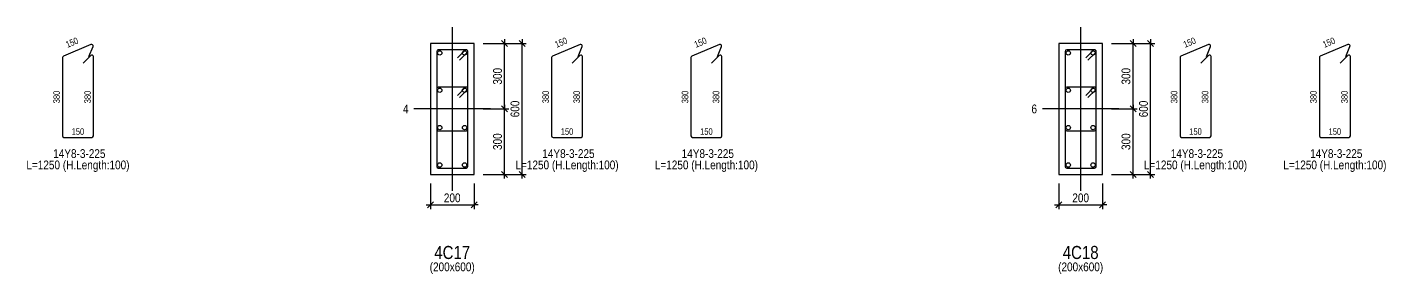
# Model space of a CAD drawing. Extents: x 0 to 206258, y -403073 to 0.
# Drawn here: x 30858 to 46415, y -155774 to -152946 of the extents above; entities that cross this region are included whole.
import ezdxf
from ezdxf.enums import TextEntityAlignment as Align
from ezdxf.lldxf.tags import DXFTag

# ---------------------------------------------------------------- set-up
doc = ezdxf.new("R2010")
doc.units = 0
doc.header["$LTSCALE"] = 1000
for name, color, linetype in [('Axis Line(Dir 1)', 8, 'CENTER2'), ('Axis Line(Dir 2)', 150, 'CENTER2'), ('Column Line(D)', 1, 'Continuous'), ('Dimension Line', 5, 'Continuous'), ('Dimension Text', 5, 'Continuous'), ('Link Line', 3, 'Continuous'), ('Rebar Length Text', 8, 'Continuous'), ('Rebar Line', 7, 'Continuous')]:
    doc.layers.add(name, color=color, linetype=linetype)
for name, color, linetype, true_color in [('Column Label(D)', 12, 'Continuous', 0xbd0000), ('Column Size Label (D)', 94, 'Continuous', 0x008100), ('Link Label', 94, 'Continuous', 0x008100), ('Link Length Text', 94, 'Continuous', 0x008100)]:
    doc.layers.add(name, color=color, linetype=linetype, true_color=true_color)
doc.styles.add('Column Label(D)', font='ARIALN.TTF', dxfattribs={"height": 150})
doc.styles.add('Column Size Label (D)', font='ARIALN.TTF', dxfattribs={"height": 100})
doc.styles.add('Dimension Text', font='ARIALN.TTF', dxfattribs={"height": 100})
doc.styles.add('Link Label', font='ARIALN.TTF', dxfattribs={"height": 100})
doc.styles.add('Link Length Text', font='ARIALN.TTF', dxfattribs={"height": 100})
doc.styles.add('Rebar Length Text', font='ARIALN.TTF', dxfattribs={"height": 75})
tags = doc.linetypes.add('CENTER2', pattern=[1.125, 0.75, -0.125, 0.125, -0.125]).pattern_tags.tags
tags[10:11] = [DXFTag(74, 4), DXFTag(75, 0), DXFTag(340, '0'), DXFTag(46, 0.0), DXFTag(50, 0.0), DXFTag(44, 0.0), DXFTag(45, 0.0)]
tags[8:9] = [DXFTag(74, 4), DXFTag(75, 0), DXFTag(340, '0'), DXFTag(46, 0.0), DXFTag(50, 0.0), DXFTag(44, 0.0), DXFTag(45, 0.0)]
tags[6:7] = [DXFTag(74, 4), DXFTag(75, 0), DXFTag(340, '0'), DXFTag(46, 0.0), DXFTag(50, 0.0), DXFTag(44, 0.0), DXFTag(45, 0.0)]
tags[4:5] = [DXFTag(74, 4), DXFTag(75, 0), DXFTag(340, '0'), DXFTag(46, 0.0), DXFTag(50, 0.0), DXFTag(44, 0.0), DXFTag(45, 0.0)]
doc.dimstyles.new('COLUMNELV', dxfattribs={"dimtxt": 100, "dimasz": 30, "dimexe": 48.3, "dimexo": 103.5, "dimgap": 30, "dimtad": 1, "dimtoh": 1, "dimdec": 1, "dimlfac": 0.4, "dimdsep": 46, "dimtxsty": 'Dimension Text', "dimblk": 'PCDIM_TICK', "dimcen": 0.09, "dimclrd": 5, "dimclre": 5, "dimclrt": 5, "dimadec": 1, "dimazin": 0, "dimtp": 1, "dimtm": 1, "dimtfac": 1, "dimtdec": 4, "dimtofl": 0, "dimtmove": 0, "dimatfit": 3, "dimfxl": 1, "dimtolj": 1, "dimtzin": 0, "dimarcsym": 0})

# ---------------------------------------------------------------- blocks, each defined once
blk = doc.blocks.new('PCDIM_TICK')
at = {"layer": 'Dimension Line', "color": 0, "transparency": 33554687}
for p, q in [((1.15, 1.15), (-1.15, -1.15)), ((1.61, 0), (0, 0))]:
    blk.add_line(p, q, dxfattribs=at)
blk = doc.blocks.new('*U2448')
at = {"layer": 'Dimension Line', "color": 5, "true_color": 0x0000ff, "transparency": 16777216}
for p, q in [((35475, -154737), (35475, -155032)), ((35975, -154737), (35975, -155032)), ((35475, -154984), (35975, -154984))]:
    blk.add_line(p, q, dxfattribs=at)
at = {"layer": 'Dimension Line', "color": 5, "true_color": 0x0000ff, "transparency": 16777216, "xscale": 30, "yscale": 30, "rotation": 180.0000000000004}
blk.add_blockref('PCDIM_TICK', (35475, -154984), dxfattribs=at)
at = {"layer": 'Dimension Line', "color": 5, "true_color": 0x0000ff, "transparency": 16777216, "xscale": 30, "yscale": 30}
blk.add_blockref('PCDIM_TICK', (35975, -154984), dxfattribs=at)
at = {"layer": 'Dimension Line', "color": 5, "true_color": 0x0000ff, "transparency": 16777216, "insert": (35725, -154954), "char_height": 100, "width": 182.77, "attachment_point": 8, "style": 'Dimension Text'}
blk.add_mtext('200', dxfattribs=at)
blk = doc.blocks.new('*U2449')
at = {"layer": 'Dimension Line', "color": 5, "true_color": 0x0000ff, "transparency": 16777216}
for p, q in [((36078, -153884), (36373, -153884)), ((36325, -154634), (36325, -153884)), ((36078, -154634), (36373, -154634))]:
    blk.add_line(p, q, dxfattribs=at)
at = {"layer": 'Dimension Line', "color": 5, "true_color": 0x0000ff, "transparency": 16777216, "xscale": 30, "yscale": 30}
for p, rotation in [((36325, -153884), 89.99999999999447), ((36325, -154634), 269.9999999999834)]:
    blk.add_blockref('PCDIM_TICK', p, dxfattribs=dict(at, rotation=rotation))
at = {"layer": 'Dimension Line', "color": 5, "true_color": 0x0000ff, "transparency": 16777216, "insert": (36295, -154259), "char_height": 100, "width": 181.5, "attachment_point": 8, "rotation": 90, "style": 'Dimension Text'}
blk.add_mtext('300', dxfattribs=at)
blk = doc.blocks.new('*U2450')
at = {"layer": 'Dimension Line', "color": 5, "true_color": 0x0000ff, "transparency": 16777216}
for p, q in [((36078, -153134), (36373, -153134)), ((36325, -153884), (36325, -153134)), ((36078, -153884), (36373, -153884))]:
    blk.add_line(p, q, dxfattribs=at)
at = {"layer": 'Dimension Line', "color": 5, "true_color": 0x0000ff, "transparency": 16777216, "xscale": 30, "yscale": 30}
for p, rotation in [((36325, -153134), 89.99999999999447), ((36325, -153884), 269.9999999999834)]:
    blk.add_blockref('PCDIM_TICK', p, dxfattribs=dict(at, rotation=rotation))
at = {"layer": 'Dimension Line', "color": 5, "true_color": 0x0000ff, "transparency": 16777216, "insert": (36295, -153509), "char_height": 100, "width": 181.5, "attachment_point": 8, "rotation": 90, "style": 'Dimension Text'}
blk.add_mtext('300', dxfattribs=at)
blk = doc.blocks.new('*U2451')
at = {"layer": 'Dimension Line', "color": 5, "true_color": 0x0000ff, "transparency": 16777216}
for p, q in [((36078, -153134), (36573, -153134)), ((36525, -154634), (36525, -153134)), ((36078, -154634), (36573, -154634))]:
    blk.add_line(p, q, dxfattribs=at)
at = {"layer": 'Dimension Line', "color": 5, "true_color": 0x0000ff, "transparency": 16777216, "xscale": 30, "yscale": 30}
for p, rotation in [((36525, -153134), 89.99999999999447), ((36525, -154634), 269.9999999999834)]:
    blk.add_blockref('PCDIM_TICK', p, dxfattribs=dict(at, rotation=rotation))
at = {"layer": 'Dimension Line', "color": 5, "true_color": 0x0000ff, "transparency": 16777216, "insert": (36495, -153884), "char_height": 100, "width": 181.97, "attachment_point": 8, "rotation": 90, "style": 'Dimension Text'}
blk.add_mtext('600', dxfattribs=at)
blk = doc.blocks.new('*U2455')
at = {"layer": 'Dimension Line', "color": 5, "true_color": 0x0000ff, "transparency": 16777216}
for p, q in [((42671, -154737), (42671, -155032)), ((43171, -154737), (43171, -155032)), ((42671, -154984), (43171, -154984))]:
    blk.add_line(p, q, dxfattribs=at)
at = {"layer": 'Dimension Line', "color": 5, "true_color": 0x0000ff, "transparency": 16777216, "xscale": 30, "yscale": 30, "rotation": 180.0000000000004}
blk.add_blockref('PCDIM_TICK', (42671, -154984), dxfattribs=at)
at = {"layer": 'Dimension Line', "color": 5, "true_color": 0x0000ff, "transparency": 16777216, "xscale": 30, "yscale": 30}
blk.add_blockref('PCDIM_TICK', (43171, -154984), dxfattribs=at)
at = {"layer": 'Dimension Line', "color": 5, "true_color": 0x0000ff, "transparency": 16777216, "insert": (42921, -154954), "char_height": 100, "width": 182.77, "attachment_point": 8, "style": 'Dimension Text'}
blk.add_mtext('200', dxfattribs=at)
blk = doc.blocks.new('*U2456')
at = {"layer": 'Dimension Line', "color": 5, "true_color": 0x0000ff, "transparency": 16777216}
for p, q in [((43274, -153884), (43569, -153884)), ((43521, -154634), (43521, -153884)), ((43274, -154634), (43569, -154634))]:
    blk.add_line(p, q, dxfattribs=at)
at = {"layer": 'Dimension Line', "color": 5, "true_color": 0x0000ff, "transparency": 16777216, "xscale": 30, "yscale": 30}
for p, rotation in [((43521, -153884), 89.99999999999447), ((43521, -154634), 269.9999999999834)]:
    blk.add_blockref('PCDIM_TICK', p, dxfattribs=dict(at, rotation=rotation))
at = {"layer": 'Dimension Line', "color": 5, "true_color": 0x0000ff, "transparency": 16777216, "insert": (43491, -154259), "char_height": 100, "width": 181.5, "attachment_point": 8, "rotation": 90, "style": 'Dimension Text'}
blk.add_mtext('300', dxfattribs=at)
blk = doc.blocks.new('*U2457')
at = {"layer": 'Dimension Line', "color": 5, "true_color": 0x0000ff, "transparency": 16777216}
for p, q in [((43274, -153134), (43569, -153134)), ((43521, -153884), (43521, -153134)), ((43274, -153884), (43569, -153884))]:
    blk.add_line(p, q, dxfattribs=at)
at = {"layer": 'Dimension Line', "color": 5, "true_color": 0x0000ff, "transparency": 16777216, "xscale": 30, "yscale": 30}
for p, rotation in [((43521, -153134), 89.99999999999447), ((43521, -153884), 269.9999999999834)]:
    blk.add_blockref('PCDIM_TICK', p, dxfattribs=dict(at, rotation=rotation))
at = {"layer": 'Dimension Line', "color": 5, "true_color": 0x0000ff, "transparency": 16777216, "insert": (43491, -153509), "char_height": 100, "width": 181.5, "attachment_point": 8, "rotation": 90, "style": 'Dimension Text'}
blk.add_mtext('300', dxfattribs=at)
blk = doc.blocks.new('*U2458')
at = {"layer": 'Dimension Line', "color": 5, "true_color": 0x0000ff, "transparency": 16777216}
for p, q in [((43274, -153134), (43769, -153134)), ((43721, -154634), (43721, -153134)), ((43274, -154634), (43769, -154634))]:
    blk.add_line(p, q, dxfattribs=at)
at = {"layer": 'Dimension Line', "color": 5, "true_color": 0x0000ff, "transparency": 16777216, "xscale": 30, "yscale": 30}
for p, rotation in [((43721, -153134), 89.99999999999447), ((43721, -154634), 269.9999999999834)]:
    blk.add_blockref('PCDIM_TICK', p, dxfattribs=dict(at, rotation=rotation))
at = {"layer": 'Dimension Line', "color": 5, "true_color": 0x0000ff, "transparency": 16777216, "insert": (43691, -153884), "char_height": 100, "width": 181.97, "attachment_point": 8, "rotation": 90, "style": 'Dimension Text'}
blk.add_mtext('600', dxfattribs=at)

msp = doc.modelspace()

# ---------------------------------------------------------------- linework, layer by layer
at = {"layer": 'Axis Line(Dir 1)', "transparency": 33554687}
for points in [[(36162.445, -153883.768), (35287.445, -153883.768)], [(43358.329, -153883.768), (42483.329, -153883.768)]]:
    msp.add_lwpolyline(points, dxfattribs=at)
at = {"layer": 'Axis Line(Dir 2)', "transparency": 33554687}
for points in [[(35724.945, -152946.268), (35724.945, -154821.268)], [(42920.829, -152946.268), (42920.829, -154821.268)]]:
    msp.add_lwpolyline(points, dxfattribs=at)
at = {"layer": 'Column Line(D)', "transparency": 33554687}
for points in [[(35474.945, -154633.768), (35974.945, -154633.768), (35974.945, -153133.768), (35474.945, -153133.768)], [(42670.829, -154633.768), (43170.829, -154633.768), (43170.829, -153133.768), (42670.829, -153133.768)]]:
    msp.add_lwpolyline(points, close=True, dxfattribs=at)
at = {"layer": 'Link Line', "transparency": 33554687}
for points in [[(31565.167, -153284.12), (31612.183, -153168.299, 0.668178638), (31589.157, -153145.597), (31272.839, -153279.252, 0.301414294), (31262.15, -153295.372), (31262.15, -154192.935, 0.414213562), (31279.65, -154210.435), (31599.65, -154210.435, 0.414213562), (31617.15, -154192.935), (31617.15, -153283.769, 0.668178638), (31587.275, -153271.394), (31498.887, -153359.783)], [(35808.931, -153324.531), (35897.319, -153236.143, 0.668178638), (35884.945, -153206.268), (35564.945, -153206.268, 0.414213562), (35547.445, -153223.768), (35547.445, -154115.435, 0.414213562), (35564.945, -154132.935), (35884.945, -154132.935, 0.414213562), (35902.445, -154115.435), (35902.445, -153223.768, 0.668178638), (35872.57, -153211.394), (35784.182, -153299.782)], [(37165.461, -153284.119), (37212.478, -153168.299, 0.668178638), (37189.452, -153145.596), (36873.133, -153279.252, 0.301414294), (36862.445, -153295.372), (36862.445, -154192.935, 0.414213562), (36879.945, -154210.435), (37199.945, -154210.435, 0.414213562), (37217.445, -154192.935), (37217.445, -153283.768, 0.668178638), (37187.57, -153271.394), (37099.182, -153359.782)], [(38761.051, -153284.12), (38808.068, -153168.299, 0.668178638), (38785.041, -153145.597), (38468.723, -153279.252, 0.301414294), (38458.035, -153295.372), (38458.035, -154192.935, 0.414213562), (38475.535, -154210.435), (38795.535, -154210.435, 0.414213562), (38813.035, -154192.935), (38813.035, -153283.769, 0.668178638), (38783.16, -153271.394), (38694.772, -153359.783)], [(43004.816, -153324.531), (43093.204, -153236.143, 0.668178638), (43080.829, -153206.268), (42760.829, -153206.268, 0.414213562), (42743.329, -153223.768), (42743.329, -154115.435, 0.414213562), (42760.829, -154132.935), (43080.829, -154132.935, 0.414213562), (43098.329, -154115.435), (43098.329, -153223.768, 0.668178638), (43068.455, -153211.394), (42980.067, -153299.782)], [(44361.346, -153284.119), (44408.363, -153168.299, 0.668178638), (44385.336, -153145.596), (44069.018, -153279.252, 0.301414294), (44058.329, -153295.372), (44058.329, -154192.935, 0.414213562), (44075.829, -154210.435), (44395.829, -154210.435, 0.414213562), (44413.329, -154192.935), (44413.329, -153283.768, 0.668178638), (44383.455, -153271.394), (44295.067, -153359.782)], [(45956.936, -153284.12), (46003.952, -153168.299, 0.668178638), (45980.926, -153145.597), (45664.608, -153279.252, 0.301414294), (45653.919, -153295.372), (45653.919, -154192.935, 0.414213562), (45671.419, -154210.435), (45991.419, -154210.435, 0.414213562), (46008.919, -154192.935), (46008.919, -153283.769, 0.668178638), (45979.045, -153271.394), (45890.657, -153359.783)], [(35808.931, -153752.864), (35897.319, -153664.476, 0.668178638), (35884.945, -153634.602), (35564.945, -153634.602, 0.414213562), (35547.445, -153652.102), (35547.445, -154543.768, 0.414213562), (35564.945, -154561.268), (35884.945, -154561.268, 0.414213562), (35902.445, -154543.768), (35902.445, -153652.102, 0.668178638), (35872.57, -153639.727), (35784.182, -153728.116)], [(43004.816, -153752.864), (43093.204, -153664.476, 0.668178638), (43080.829, -153634.602), (42760.829, -153634.602, 0.414213562), (42743.329, -153652.102), (42743.329, -154543.768, 0.414213562), (42760.829, -154561.268), (43080.829, -154561.268, 0.414213562), (43098.329, -154543.768), (43098.329, -153652.102, 0.668178638), (43068.455, -153639.727), (42980.067, -153728.116)]]:
    msp.add_lwpolyline(points, format="xyb", dxfattribs=at)
at = {"layer": 'Rebar Line', "transparency": 33554687}
for centre in [(35582.445, -153241.268), (35867.445, -153241.268), (42778.329, -153241.268), (43063.329, -153241.268), (35582.445, -153669.602), (35867.445, -153669.602), (42778.329, -153669.602), (43063.329, -153669.602), (35582.445, -154097.935), (35867.445, -154097.935), (42778.329, -154097.935), (43063.329, -154097.935), (35582.445, -154526.268), (35867.445, -154526.268), (42778.329, -154526.268), (43063.329, -154526.268)]:
    msp.add_circle(centre, 25, dxfattribs=at)

# ---------------------------------------------------------------- texts
at = {"layer": 'Column Label(D)', "transparency": 33554687, "style": 'Column Label(D)'}
for s, p in [('4C17', (35724.945, -155453.768)), ('4C18', (42920.829, -155453.768))]:
    msp.add_text(s, height=150, dxfattribs=at).set_placement(p, align=Align.TOP_CENTER)
at = {"layer": 'Column Size Label (D)', "transparency": 33554687, "style": 'Column Size Label (D)'}
for p in [(35724.945, -155643.768), (42920.829, -155643.768)]:
    msp.add_text('(200x600)', height=100, dxfattribs=at).set_placement(p, align=Align.TOP_CENTER)
at = {"layer": 'Dimension Text', "transparency": 33554687, "style": 'Dimension Text'}
for s, p in [('4', (35224.945, -153883.768)), ('6', (42420.829, -153883.768))]:
    msp.add_text(s, height=100, dxfattribs=at).set_placement(p, align=Align.MIDDLE_RIGHT)
at = {"layer": 'Link Label', "transparency": 33554687, "style": 'Link Label'}
for p in [(31439.65, -154445.435), (37039.945, -154445.435), (38635.535, -154445.435), (44235.829, -154445.435), (45831.419, -154445.435)]:
    msp.add_text(' 14Y8-3-225', height=100, dxfattribs=at).set_placement(p, align=Align.CENTER)
at = {"layer": 'Link Length Text', "transparency": 33554687, "style": 'Link Length Text'}
for p in [(31439.65, -154575.435), (37039.945, -154575.435), (38635.535, -154575.435), (44235.829, -154575.435), (45831.419, -154575.435)]:
    msp.add_text('L=1250 (H.Length:100)', height=100, dxfattribs=at).set_placement(p, align=Align.CENTER)
at = {"layer": 'Rebar Length Text', "transparency": 33554687, "style": 'Rebar Length Text'}
for s, rotation, p in [('150', 22.9057699, (31385.871, -153156.492)), ('150', 22.9057699, (36986.166, -153156.492)), ('150', 22.9057699, (38581.756, -153156.492)), ('150', 22.9057699, (44182.051, -153156.492)), ('150', 22.9057699, (45777.64, -153156.492)), ('380', 90, (31232.15, -153747.102)), ('380', 90, (31587.15, -153747.102)), ('380', 90, (36832.445, -153747.102)), ('380', 90, (37187.445, -153747.102)), ('380', 90, (38428.035, -153747.102)), ('380', 90, (38783.035, -153747.102)), ('380', 90, (44028.329, -153747.102)), ('380', 90, (44383.329, -153747.102)), ('380', 90, (45623.919, -153747.102)), ('380', 90, (45978.919, -153747.102))]:
    msp.add_text(s, height=75, rotation=rotation, dxfattribs=at).set_placement(p, align=Align.CENTER)
for p in [(31439.65, -154180.435), (37039.945, -154180.435), (38635.535, -154180.435), (44235.829, -154180.435), (45831.419, -154180.435)]:
    msp.add_text('150', height=75, dxfattribs=at).set_placement(p, align=Align.CENTER)

# ---------------------------------------------------------------- dimensions: what is measured, and where the dimension line sits
at = {"layer": 'Dimension Line', "transparency": 33554687}
for p1, p2, distance, picture, middle in [((35974.945, -153883.768), (35974.945, -153133.768), -350, '*U2450', (36324.945, -153508.768)), ((35974.945, -154633.768), (35974.945, -153133.768), -550, '*U2451', (36524.945, -153883.768)), ((43170.829, -153883.768), (43170.829, -153133.768), -350, '*U2457', (43520.829, -153508.768)), ((43170.829, -154633.768), (43170.829, -153133.768), -550, '*U2458', (43720.829, -153883.768)), ((35974.945, -154633.768), (35974.945, -153883.768), -350, '*U2449', (36324.945, -154258.768)), ((43170.829, -154633.768), (43170.829, -153883.768), -350, '*U2456', (43520.829, -154258.768)), ((35474.945, -154633.768), (35974.945, -154633.768), -350, '*U2448', (35724.945, -154983.768)), ((42670.829, -154633.768), (43170.829, -154633.768), -350, '*U2455', (42920.829, -154983.768))]:
    dim = msp.add_aligned_dim(p1=p1, p2=p2, distance=distance, dimstyle='COLUMNELV', override={"dimscale": 1, "dimtxt": 100, "dimasz": 30, "dimexe": 48.3, "dimexo": 103.5, "dimgap": 30, "dimtad": 1, "dimtih": 0, "dimdec": 1, "dimlfac": 0.4, "dimzin": 8, "dimlunit": 2, "dimpost": '', "dimtxsty": 'Dimension Text', "dimblk": 'PCDIM_TICK', "dimse1": 0, "dimse2": 0, "dimsd2": 0, "dimclrd": 5, "dimclre": 5, "dimclrt": 5, "dimaunit": 0, "dimadec": 1, "dimazin": 0, "dimtol": 0, "dimtp": 1, "dimtm": 1, "dimtmove": 0}, dxfattribs=at)
    dim.commit()
    dim.dimension.update_dxf_attribs({"geometry": picture, "text_midpoint": middle})

doc.saveas('drawing.dxf')
